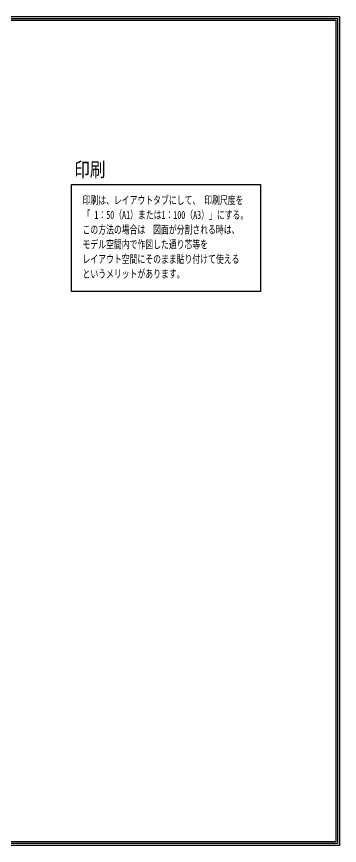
# Model space of a CAD drawing. Extents: x -229451 to 47804, y -161247 to 19812.
# Drawn here: x -167205 to -149779, y -118559 to -73809 of the extents above; entities that cross this region are included whole.
import ezdxf

# ---------------------------------------------------------------- set-up
doc = ezdxf.new("R2010")
doc.units = 0
doc.header["$LTSCALE"] = 450
doc.layers.add('ZZ_記載例', color=30, linetype='CONTINUOUS')
doc.styles.add('toda-G', font='')
doc.styles.get('toda-G').set_extended_font_data('MS Gothic')

msp = doc.modelspace()

# ---------------------------------------------------------------- linework, layer by layer
at = {"layer": 'ZZ_記載例'}
for points in [[(-229450.6548, -73809.1702), (-149779.0945, -73809.1702), (-149779.0945, -118559.3388), (-229450.6548, -118559.3388)], [(-229350.6548, -73909.1702), (-149879.0945, -73909.1702), (-149879.0945, -118459.3388), (-229350.6548, -118459.3388)], [(-229250.6548, -74009.1702), (-149979.0945, -74009.1702), (-149979.0945, -118359.3388), (-229250.6548, -118359.3388)], [(-164235.6016, -82882.8438), (-154044.7756, -82882.8438), (-154044.7756, -88651.3042), (-164235.6016, -88651.3042)]]:
    msp.add_lwpolyline(points, close=True, dxfattribs=at)

# ---------------------------------------------------------------- texts
at = {"layer": 'ZZ_記載例', "color": 12, "lineweight": -3, "style": 'toda-G', "width": 0.8}
msp.add_text('印刷', height=770, dxfattribs=at).set_placement((-164088.5228, -82455.6979))
at = {"layer": 'ZZ_記載例', "color": 2, "lineweight": -3, "style": 'toda-G', "width": 0.7}
for s, p in [('印刷は、レイアウトタブにして、 印刷尺度を', (-163644.038, -83938.0227)), ('「 1：50（A1）または1：100（A3）」にする。', (-163644.038, -84734.0213))]:
    msp.add_text(s, height=432, dxfattribs=at).set_placement(p)
at = {"layer": 'ZZ_記載例', "lineweight": -3, "style": 'toda-G', "width": 0.7}
for s, p in [('この方法の場合は\u3000図面が分割される時は、', (-163644.038, -85530.0198)), ('モデル空間内で作図した通り芯等を', (-163644.038, -86326.0184)), ('レイアウト空間にそのまま貼り付けて使える', (-163644.038, -87122.017)), ('というメリットがあります。', (-163644.038, -87918.0155))]:
    msp.add_text(s, height=432, dxfattribs=at).set_placement(p)

doc.saveas('drawing.dxf')
